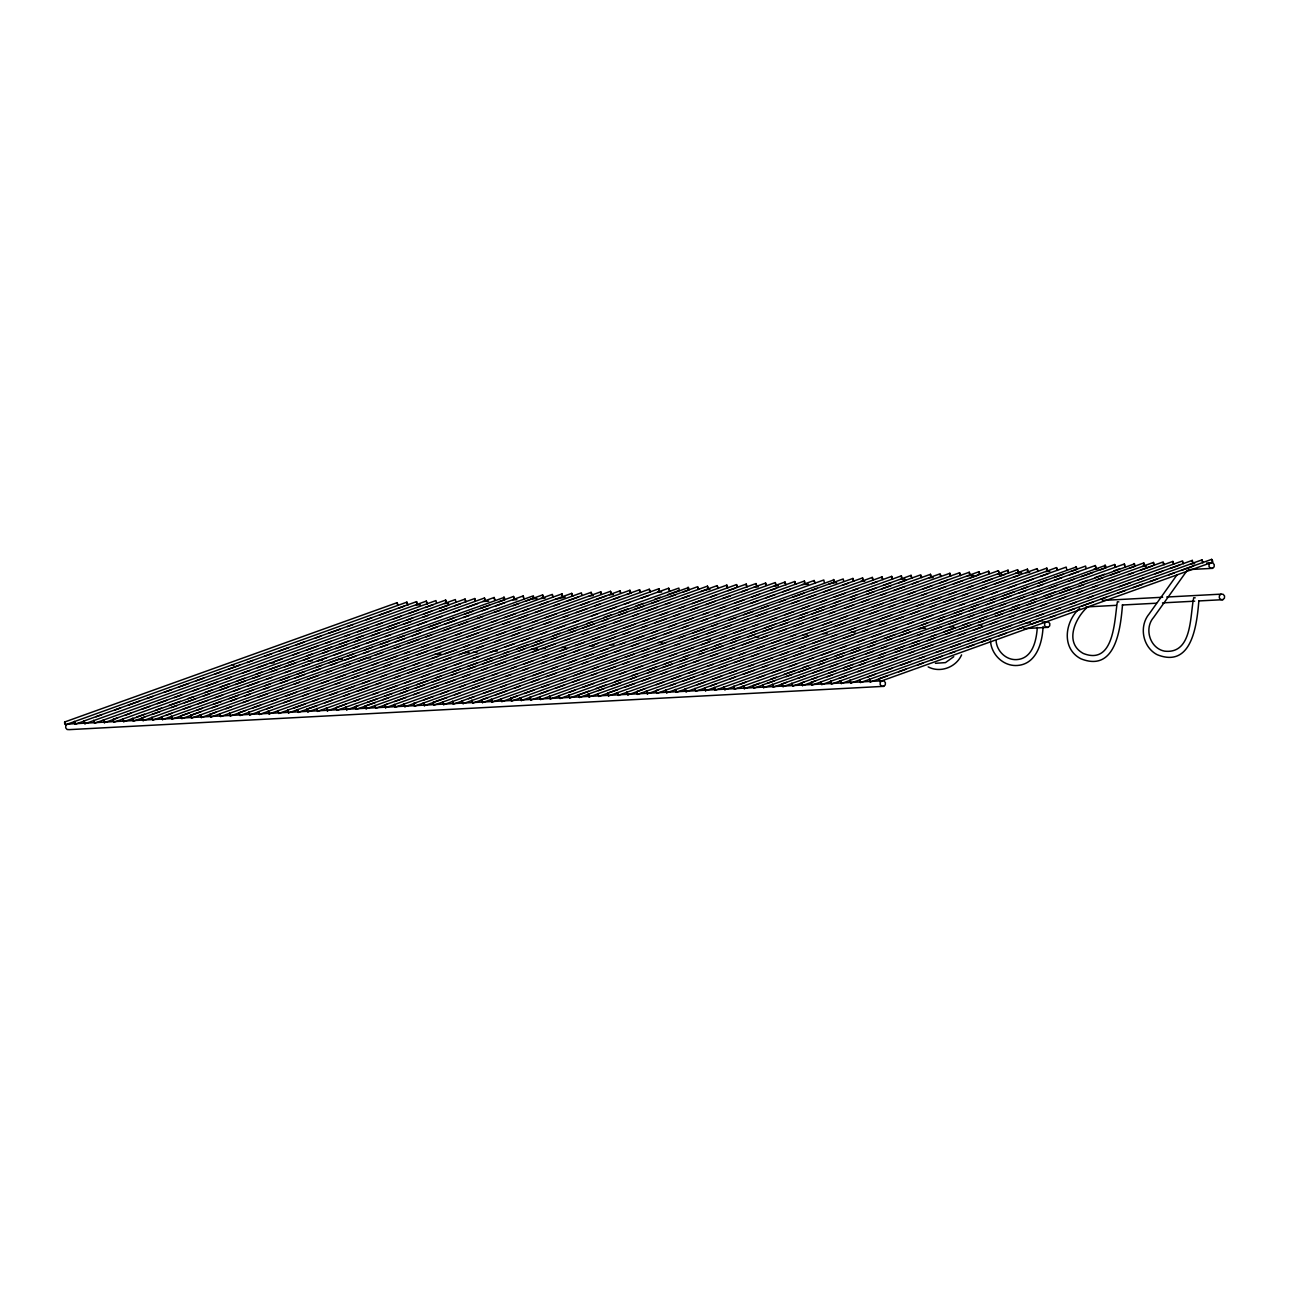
<?xml version="1.0" encoding="UTF-8"?>
<svg xmlns="http://www.w3.org/2000/svg" width="1289" height="1289" viewBox="0 0 1289 1289"><rect width="100%" height="100%" fill="white"/><g stroke="black" fill="none" stroke-linecap="round" stroke-linejoin="round"><path stroke-width="1.5" d="M1037.291 627.356C1036.485 640.198 1032.779 658.486 1016.844 659.597C1006.097 660.355 996.687 651.09 996.075 640.569M1043.059 626.696C1042.398 642.679 1036.501 664.222 1017.247 665.478C1003.406 666.445 991.273 654.522 990.5 640.955M1122.51 604.831C1120.528 628.194 1115.871 672.777 1080.875 658.776C1061.04 648.48 1064.875 621.346 1079.699 608.295M1198.867 600.771C1196.885 624.134 1192.228 668.717 1157.232 654.715C1142.731 647.304 1138.751 626.454 1149.095 614.015L1176.97 574.926M398.108 605.411L397.189 602.656L64.643 722.001L64.643 723.403L65.546 724.772L406.889 602.14L407.791 604.895L406.889 602.14M65.546 724.772L64.643 722.001M75.245 724.257L74.327 721.486L75.245 724.257L84.687 720.857M417.04 603.993L416.589 601.625L84.027 720.97L84.027 722.372L84.945 723.741L426.288 601.109L427.191 603.864L426.288 601.109M84.945 723.741L84.027 720.97M94.629 723.226L93.726 720.454L94.629 723.226L435.972 600.593L436.439 602.962M104.328 722.71L103.426 719.939L104.328 722.71L117.557 717.957M446.59 602.833L445.672 600.078L113.126 719.423L113.126 720.825L114.028 722.194L455.371 599.562L455.823 601.931M114.028 722.194L113.126 719.423M123.728 721.679L122.809 718.908L123.728 721.679L133.17 718.279M465.974 601.802L465.071 599.047L132.316 718.811L133.428 721.163L144.755 717.087M133.428 721.163L132.509 718.392M475.222 600.9L474.755 598.531L142.209 717.876L142.209 719.294L143.111 720.648L484.455 598.015L485.373 600.771M143.111 720.648L142.209 717.876M152.811 720.132L151.909 717.361L152.811 720.132L162.253 716.732M495.057 600.255L494.154 597.5L161.592 716.845L161.592 718.263L162.511 719.616L504.305 597.371L504.756 599.756L499.085 601.786M162.511 719.616L161.592 716.845M172.21 719.101L171.292 716.33L172.21 719.101L189.209 712.994M513.538 596.469L514.456 599.24L513.538 596.469L180.992 715.814L180.992 717.232L181.894 718.585L200.794 711.802M181.894 718.585L180.992 715.814M524.156 598.724L523.237 595.953L190.691 715.298L190.691 716.716L191.594 718.07L533.388 595.824L533.839 598.209L526.283 600.916M191.594 718.07L190.691 715.298M201.293 717.554L200.375 714.783L201.293 717.554L216.407 712.124M543.539 597.693L542.637 594.922L210.075 714.267L210.075 715.685L210.993 717.038L552.337 594.406L553.239 597.178L552.337 595.808M210.993 717.038L210.075 714.267M220.677 716.523L219.775 713.752L220.677 716.523L562.02 593.891L562.487 596.275M230.377 716.007L229.474 713.236L230.377 716.007L245.49 710.577M571.72 593.375L572.638 596.146L571.72 593.375L239.174 712.72L239.174 714.138L240.076 715.492L581.42 592.859L581.871 595.244M240.076 715.492L239.174 712.72M249.776 714.976L248.858 712.205L249.776 714.976L259.218 711.592M591.119 592.344L592.022 595.115L591.119 592.344L258.557 711.689L258.557 713.107L259.476 714.46L600.803 591.828L601.27 594.213M259.476 714.46L258.557 711.689M269.159 713.945L268.257 711.174L269.159 713.945L610.503 591.313L611.421 594.084L610.503 591.313M278.859 713.429L277.957 710.658L278.859 713.429L288.301 710.046M620.654 593.182L620.202 590.797L287.64 710.158L287.64 711.56L288.559 712.914L629.902 590.281L630.804 593.053L627.034 594.406M288.559 712.914L287.64 710.158M298.258 712.398L297.34 709.643L298.258 712.398L317.142 705.615M640.504 592.537L639.586 589.766L307.04 709.127L307.04 710.529L307.942 711.882L649.285 589.25L650.204 592.022L649.285 589.25M307.942 711.882L307.04 709.127M317.642 711.367L316.74 708.612L317.642 711.367L658.985 588.735L659.436 591.119M327.342 710.851L326.423 708.096L327.342 710.851L346.242 704.068M668.685 588.219L669.587 590.99L668.685 588.219L336.123 707.58L336.123 708.982L337.041 710.336L678.836 588.09L679.287 590.475L667.944 594.535M337.041 710.336L336.123 707.58M346.725 709.82L345.823 707.065L346.725 709.82L358.068 705.76M397.189 602.656L397.189 604.058M683.315 591.989L688.987 589.959L688.535 587.575L355.522 706.549L355.522 707.951L356.425 709.304L375.325 702.521M356.425 709.304L355.522 706.549M697.768 588.09L698.686 589.444L697.768 586.672L365.222 706.034L365.222 707.435L366.124 708.789L707.468 586.157L708.37 588.928M366.124 708.789L365.222 706.034M416.589 601.625L416.589 603.026M375.824 708.273L374.906 705.518L375.824 708.273L387.151 704.213M717.167 585.641L718.07 588.412L717.167 585.641L384.605 705.002L384.605 706.404L385.524 707.758L726.851 585.125L727.769 587.897M385.524 707.758L384.605 705.002M395.207 707.242L394.305 704.487L395.207 707.242L736.551 584.61L737.469 587.381M445.672 600.078L446.123 602.446M404.907 706.726L404.005 703.971L404.907 706.726L416.25 702.666M747.153 586.866L746.25 584.094L413.688 703.456L413.688 704.857L414.607 706.211L755.95 583.579L756.852 586.35L755.95 583.579M414.607 706.211L413.688 703.456M465.071 599.047L465.522 601.415M424.307 705.695L423.388 702.94L424.307 705.695L446.977 697.558M474.755 598.531L474.755 599.933M766.101 585.448L765.634 583.063L433.088 702.424L433.088 703.826L433.99 705.18L775.334 582.547L776.252 585.319L775.334 583.965M433.99 705.18L433.088 702.424M484.455 598.015L484.906 600.384M443.69 704.664L442.788 701.909L443.69 704.664L785.033 582.032L785.936 584.803M494.154 597.5L494.605 599.868M453.39 704.148L452.471 701.393L453.39 704.148L462.832 700.765M503.854 596.984L503.854 598.386M794.733 581.516L795.635 584.288L794.733 581.516L462.171 700.878L462.171 702.279L463.089 703.649L804.433 581.017L804.884 583.385M463.089 703.649L462.171 700.878M472.773 703.133L471.871 700.362L472.773 703.133L487.903 697.703M523.237 595.953L523.237 597.355M814.116 580.501L815.035 583.256L814.116 580.501L481.57 699.846L481.57 701.248L482.473 702.618L823.816 579.986L824.267 582.354M482.473 702.618L481.57 699.846M492.172 702.102L491.27 699.331L492.172 702.102L833.967 579.857L834.418 582.225L828.746 584.255M542.637 594.922L542.637 596.324M501.872 701.587L500.954 698.815L501.872 701.587L516.986 696.157M843.667 581.323L843.215 578.954L510.653 698.3L510.653 699.701L511.572 701.071L852.899 578.439L853.817 581.194M511.572 701.071L510.653 698.3M562.02 593.891L562.02 595.292M521.255 700.555L520.353 697.784L521.255 700.555L530.714 697.156M863.05 580.292L862.599 577.923L530.053 697.268L530.053 698.67L530.955 700.04L872.299 577.408L873.201 580.163M530.955 700.04L530.053 697.268M540.655 699.524L539.737 696.753L540.655 699.524L881.998 576.892L882.901 579.647M550.355 699.009L549.436 696.237L550.355 699.009L559.797 695.609M600.803 591.828L600.803 593.23M892.6 579.132L891.682 576.376L559.136 695.722L559.136 697.123L560.038 698.493L901.382 575.861L901.833 578.229M560.038 698.493L559.136 695.722M569.738 697.977L568.836 695.206L569.738 697.977L588.638 691.194M620.202 590.797L620.202 592.199M911.984 578.1L911.081 575.345L578.342 695.109L579.438 697.462L588.88 694.062M579.438 697.462L578.519 694.69M629.902 590.281L630.804 593.053M920.781 576.231L921.683 577.585L920.781 574.83L588.219 694.175L588.219 695.577L589.137 696.946L930.481 574.314L931.383 577.069M589.137 696.946L588.219 694.175M639.586 589.766L639.586 591.168M598.821 696.431L597.919 693.659L598.821 696.431L617.721 689.647M940.164 575.2L941.083 576.554L940.164 573.798L607.618 693.144L607.618 694.562L608.521 695.915L949.864 573.283L950.783 576.038M608.521 695.915L607.618 693.144M658.985 588.735L658.985 590.153M618.221 695.399L617.318 692.628L618.221 695.399L959.564 572.767L960.466 575.522L959.564 572.767M627.92 694.884L627.002 692.112L627.92 694.884L644.919 688.777M970.166 575.007L969.264 572.252L636.702 691.597L636.702 693.015L637.62 694.368L978.947 571.736L979.866 574.507M637.62 694.368L636.702 691.597M688.068 587.188L688.535 589.572M647.304 693.853L646.401 691.081L647.304 693.853L658.647 689.776M989.098 573.589L988.647 571.22L656.101 690.566L656.101 691.984L657.003 693.337L998.347 570.705L999.249 573.476L998.347 570.705M657.003 693.337L656.101 690.566M707.468 586.157L707.919 588.541M666.703 692.821L665.785 690.05L666.703 692.821L1008.046 570.189L1008.497 572.574M676.403 692.306L675.484 689.534L676.403 692.306L685.845 688.922M726.851 585.125L727.318 587.51M1017.73 571.075L1018.648 572.445L1017.73 569.674L685.184 689.019L685.184 690.437L686.086 691.79L1027.43 569.158L1028.348 571.929M686.086 691.79L685.184 689.019M736.551 584.61L737.002 586.994M695.786 691.275L694.884 688.503L695.786 691.275L705.228 687.891M746.25 584.094L746.25 585.512M1037.129 568.642L1038.032 571.414L1037.129 568.642L704.567 687.988L704.567 689.406L705.486 690.759L1046.829 568.127L1047.28 570.511M705.486 690.759L704.567 687.988M715.186 690.243L714.267 687.472L715.186 690.243L1056.529 567.611L1057.431 570.383L1056.529 567.611M765.634 583.063L765.634 584.481M724.869 689.728L723.967 686.956L724.869 689.728L734.327 686.344M1066.68 569.48L1066.212 567.096L733.667 686.441L733.667 687.859L734.569 689.212L1076.363 566.967L1076.831 569.351L1071.159 571.381M734.569 689.212L733.667 686.441M785.033 582.032L785.033 583.45M744.269 688.697L743.366 685.925L744.269 688.697L759.382 683.267M1086.063 568.449L1085.612 566.064L752.873 685.845L753.968 688.181L763.41 684.797M753.968 688.181L753.05 685.426M804.433 581.017L804.433 582.419M1096.214 568.32L1095.312 565.549L762.75 684.91L762.75 686.312L763.668 687.665L1105.463 565.42L1105.914 567.804L1100.242 569.835M763.668 687.665L762.75 684.91M773.352 687.15L772.449 684.395L773.352 687.15L786.58 682.413M1115.613 567.289L1114.695 564.518L782.149 683.879L782.149 685.281L783.051 686.634L1124.395 564.002L1125.297 566.773M783.051 686.634L782.149 683.879M833.516 579.47L834.418 582.225M792.751 686.119L791.833 683.363L792.751 686.119L804.078 682.058M1129.325 568.288L1134.997 566.258L1134.546 563.873L801.532 682.848L801.532 684.25L802.451 685.603L815.663 680.866M802.451 685.603L801.532 682.848M852.899 578.439L853.366 580.807M1143.778 562.971L1144.696 565.742L1143.778 562.971L811.232 682.332L811.232 683.734L812.134 685.087L1153.478 562.455L1154.396 565.226M812.134 685.087L811.232 682.332M862.599 577.923L862.599 579.325M821.834 684.572L820.932 681.817L821.834 684.572L831.276 681.188M872.299 577.408L872.75 579.776M1163.177 563.357L1164.08 564.711L1163.177 561.94L830.615 681.301L830.615 682.703L831.534 684.056L1172.877 561.424L1173.78 564.195M831.534 684.056L830.615 681.301M881.998 576.892L881.998 578.294M841.234 683.541L840.315 680.785L841.234 683.541L1182.577 560.908L1183.479 563.68L1182.577 562.326M891.682 576.376L891.682 577.778M850.917 683.025L850.015 680.27L850.917 683.025L860.375 679.641M901.382 575.861L901.382 577.263M1193.179 563.164L1192.261 560.393L859.715 679.754L859.715 681.156L860.617 682.509L1201.96 559.877L1202.879 562.649L1201.96 559.877M860.617 682.509L859.715 679.754M911.081 575.345L911.081 576.747M870.317 681.994L869.414 679.239L870.317 681.994L887.315 675.903M879.098 678.723L880.016 681.478L1212.562 562.133L1212.562 560.731L1211.66 559.362L879.098 678.723L880.016 681.478M930.481 574.314L930.481 575.716M949.864 573.283L950.315 575.651M969.264 572.252L969.715 574.62M978.947 571.736L979.414 574.104M988.647 571.22L988.647 572.622M1008.046 570.189L1008.046 571.591M1027.43 569.158L1027.43 570.56M1046.829 568.127L1046.829 569.529M1075.912 566.58L1076.831 569.351M1095.312 565.549L1095.763 567.933M1104.995 565.033L1104.995 566.435M1114.695 564.518L1115.146 566.902M1124.395 564.002L1124.395 565.42M1134.094 563.486L1134.094 564.904M1153.478 562.455L1153.478 563.873M1172.877 561.424L1172.877 562.842M1192.261 560.393L1192.261 561.811M1211.66 559.362L1212.562 562.133M961.594 654.893C956.132 667.267 940.261 673.309 928.177 666.88M1087.707 606.845C1075.01 618.027 1063.941 642.873 1083.324 653.475C1114.502 665.801 1114.389 619.219 1117.386 601.77L1118.836 601.899M1187.233 570.302L1153.639 617.399C1143.923 628.42 1149.788 648.222 1164.499 651.138C1192.696 654.474 1189.876 614.966 1193.743 597.725L1195.193 597.838M67.399 724.096L65.82 725.578L65.691 727.802L67.092 729.493L69.219 729.638L883.69 686.344L885.269 684.878L885.398 682.638L883.996 680.963L881.869 680.818L67.399 724.096L69.525 724.241M881.869 680.818L880.274 682.3L880.145 684.523L881.563 686.199L883.69 686.344M953.763 656.713L945.449 662.61L935.427 663.303M1046.297 621.814L1044.702 623.28L1044.573 625.519L1045.991 627.195L1048.102 627.34L1049.697 625.858L1049.826 623.634L1048.408 621.959L1042.269 622.023M1210.709 562.794L1209.13 564.276L1209.001 566.499L1210.403 568.191L1212.53 568.336L1214.125 566.854L1214.238 564.63L1212.836 562.939L1206.697 563.019M1221.021 594.148L1219.426 595.615L1219.297 597.854L1220.715 599.53L1222.842 599.675L1224.421 598.193L1224.55 595.969L1223.132 594.293L1221.021 594.148L1166.722 597.033M96.031 716.797L101.702 714.751M114.93 710.013L120.586 707.983M128.143 705.26L139.486 701.2M147.043 698.477L152.714 696.447M164.057 692.386L171.614 689.663M179.171 686.956L188.613 683.557M196.17 680.85L203.726 678.143M215.07 674.066L220.741 672.036M228.298 669.329L239.625 665.253M247.182 662.546L252.853 660.5M264.197 656.439L271.753 653.732M279.31 651.009L288.752 647.626M296.309 644.903L303.882 642.196M315.209 638.136L320.88 636.089M328.437 633.382L339.78 629.306M347.337 626.599L353.009 624.569M366.221 619.816L371.893 617.785M379.449 615.079L390.793 611.002M398.349 608.295L404.021 606.249M125.114 715.25L130.785 713.22M142.128 709.143L149.685 706.436M157.242 703.713L166.684 700.33M174.241 697.623L181.797 694.9M193.141 690.84L198.812 688.793M206.369 686.086L217.696 682.026M225.253 679.303L230.924 677.273M242.268 673.196L249.824 670.489M257.381 667.783L266.823 664.383M274.396 661.676L281.953 658.969M293.28 654.893L298.951 652.862M306.508 650.139L317.851 646.079M325.408 643.372L331.08 641.326M344.308 636.589L349.964 634.542M357.52 631.836L368.863 627.775M376.42 625.052L382.092 623.022M393.435 618.946L400.992 616.239M408.549 613.532L417.99 610.132M425.547 607.425L433.104 604.718M136.956 716.926L144.513 714.219M155.84 710.142L161.512 708.112M169.068 705.405L180.412 701.329M187.968 698.622L193.64 696.592M204.967 692.515L212.524 689.808M220.097 687.085L229.539 683.702M237.095 680.995L244.652 678.272M255.995 674.211L261.651 672.165M269.224 669.458L280.551 665.398M288.108 662.675L293.779 660.645M307.008 655.892L312.679 653.861M324.006 649.801L331.563 647.078M339.136 644.371L348.578 640.971M356.135 638.264L363.691 635.558M375.035 631.481L380.69 629.451M388.263 626.744L399.59 622.668M407.147 619.961L412.818 617.914M424.162 613.854L431.718 611.147M439.275 608.424L448.717 605.04M152.311 714.38L159.868 711.673M171.211 707.597L176.883 705.566M184.44 702.843L195.767 698.783M203.324 696.076L208.995 694.03M220.338 689.969L227.895 687.246M235.452 684.54L244.894 681.156M252.467 678.433L260.024 675.726M271.351 671.65L277.022 669.619M284.579 666.912L295.922 662.836M303.479 660.129L309.151 658.099M322.379 653.346L328.034 651.316M335.591 648.593L346.934 644.532M354.491 641.825L360.163 639.779M371.506 635.719L379.063 632.996M386.619 630.289L396.061 626.905M403.618 624.182L411.175 621.475M422.518 617.399L428.19 615.369M439.517 611.308L447.074 608.585M454.63 605.878L460.302 603.848M166.039 715.379L171.711 713.349M183.038 709.272L190.595 706.565M198.168 703.858L207.61 700.459M215.166 697.752L222.723 695.045M234.066 690.968L239.722 688.938M247.295 686.215L258.622 682.155M266.178 679.448L271.85 677.402M285.078 672.665L290.75 670.618M302.077 666.558L309.634 663.851M317.207 661.128L326.649 657.744M334.205 655.021L341.762 652.315M353.105 648.254L358.761 646.208M366.334 643.501L377.661 639.425M385.218 636.718L390.889 634.687M402.232 630.611L409.789 627.904M417.346 625.197L426.788 621.797M434.345 619.091L441.901 616.368M453.245 612.307L458.916 610.277M466.473 607.554L477.816 603.494M196.766 710.287L202.437 708.241M213.781 704.181L221.337 701.474M228.894 698.751L238.336 695.367M247.778 691.967L253.45 689.937M264.793 685.877L270.464 683.831M279.906 680.447L289.348 677.047M296.905 674.34L304.462 671.633M315.805 667.557L321.477 665.527M329.033 662.82L340.377 658.743M347.933 656.037L353.605 654.006M364.932 649.93L372.489 647.223M380.046 644.5L389.504 641.116M397.06 638.393L404.617 635.686M415.944 631.626L421.616 629.58M429.173 626.873L440.516 622.796M448.073 620.09L453.744 618.059M465.071 613.983L472.644 611.276M480.201 608.569L489.643 605.169M212.137 707.742L217.793 705.695M231.021 700.958L236.693 698.912M244.249 696.205L249.921 694.175M263.149 689.422L268.821 687.391M280.148 683.315L287.705 680.608M295.278 677.901L304.72 674.501M312.276 671.795L319.833 669.088M331.176 665.011L336.848 662.981M344.405 660.258L355.732 656.198M363.289 653.491L368.96 651.444M380.303 647.384L387.86 644.661M395.417 641.954L404.859 638.571M412.416 635.848L419.972 633.141M431.316 629.064L436.987 627.034M444.544 624.327L455.887 620.251M463.444 617.544L469.099 615.514M482.328 610.76L487.999 608.73M495.556 606.007L505.014 602.624M225.849 708.741L231.521 706.71M242.864 702.634L248.535 700.604M257.977 697.204L267.419 693.82M274.976 691.113L282.549 688.39M293.876 684.33L299.547 682.284M307.104 679.577L318.447 675.517M326.004 672.794L331.676 670.763M343.003 666.687L350.56 663.98M358.116 661.273L367.574 657.873M375.131 655.166L382.688 652.46M394.015 648.383L399.687 646.353M407.243 643.63L418.587 639.57M426.143 636.863L431.815 634.816M443.142 630.756L450.715 628.033M458.272 625.326L467.714 621.942M477.156 618.543L482.827 616.513M494.17 612.436L499.842 610.406M513.054 605.669L518.726 603.623M253.047 707.87L260.62 705.164M271.947 701.087L277.618 699.057M285.175 696.334L296.518 692.274M304.075 689.567L309.747 687.52M321.074 683.46L328.631 680.737M336.187 678.03L345.645 674.646M353.202 671.923L360.759 669.217M372.086 665.14L377.758 663.11M385.314 660.403L396.658 656.327M404.214 653.62L409.886 651.59M421.213 647.513L428.786 644.806M440.113 640.73L445.785 638.699M455.226 635.316L460.898 633.27M472.241 629.209L479.798 626.486M491.125 622.426L496.797 620.396M504.353 617.673L515.697 613.612M523.253 610.889L528.925 608.859M540.268 604.799L547.825 602.076M555.382 599.369L565.178 597.097M266.775 708.869L272.446 706.839M283.789 702.763L291.346 700.056M302.673 695.996L308.345 693.949M315.902 691.242L323.458 688.535M334.802 684.459L340.473 682.429M351.8 678.352L359.357 675.645M366.914 672.939L376.372 669.539M383.929 666.832L391.485 664.125M402.829 660.049L408.484 658.018M416.057 655.295L427.384 651.235M434.941 648.512L440.612 646.482M453.841 641.745L459.512 639.698M467.069 636.992L478.396 632.915M485.969 630.208L491.625 628.178M502.968 624.102L510.525 621.395M518.081 618.688L527.523 615.288M535.096 612.581L542.653 609.874M553.98 605.798L559.652 603.768M567.208 601.045L578.552 596.984M293.973 707.999L305.316 703.939M312.873 701.232L318.544 699.186M329.871 695.125L337.428 692.402M345.001 689.696L354.443 686.312M362 683.589L369.556 680.882M380.9 676.806L386.555 674.775M396.013 671.392L405.455 667.992M413.012 665.285L418.683 663.255M431.912 658.502L437.583 656.472M445.14 653.749L456.467 649.688M464.04 646.981L469.695 644.935M481.039 640.875L488.595 638.152M496.152 635.445L505.594 632.061M513.167 629.338L520.724 626.631M532.051 622.555L537.722 620.525M545.279 617.818L556.622 613.741M564.179 611.034L569.851 609.004M581.178 604.928L588.735 602.221M596.291 599.498L605.749 596.114M324.699 702.908L332.256 700.201M343.599 696.124L349.271 694.094M356.827 691.371L368.171 687.311M375.727 684.604L381.383 682.558M394.611 677.821L400.283 675.774M407.84 673.067L419.183 669.007M426.74 666.284L432.411 664.254M443.738 660.177L451.295 657.471M458.868 654.764L468.31 651.364M475.867 648.657L483.423 645.95M494.767 641.874L500.422 639.843M511.765 635.767L519.322 633.06M526.879 630.353L532.55 628.307M543.894 624.247L551.45 621.524M562.777 617.463L568.449 615.433M576.006 612.71L587.349 608.65M594.906 605.927L600.577 603.897M613.806 599.159L619.477 597.113M353.798 701.361L359.454 699.331M372.682 694.578L378.354 692.547M385.91 689.841L397.254 685.764M404.81 683.057L410.482 681.011M421.809 676.951L429.366 674.244M436.939 671.521L446.381 668.137M453.937 665.414L461.494 662.707M472.837 658.631L478.509 656.6M489.836 652.54L497.393 649.817M504.95 647.11L514.408 643.727M521.964 641.004L529.521 638.297M540.848 634.22L546.52 632.19M554.077 629.483L565.42 625.407M572.977 622.7L578.648 620.67M591.877 615.916L597.548 613.886M605.105 611.163L616.432 607.103M623.989 604.38L629.66 602.35M641.004 598.289L648.56 595.566M367.51 702.36L376.968 698.976M384.525 696.269L392.082 693.546M403.425 689.486L409.08 687.44M416.637 684.733L427.98 680.673M435.537 677.95L441.209 675.919M452.552 671.843L460.109 669.136M467.665 666.429L477.107 663.029M484.664 660.322L492.221 657.616M503.564 653.539L509.236 651.509M516.792 648.786L528.119 644.726M535.676 642.019L541.348 639.972M552.691 635.912L560.248 633.189M567.804 630.482L577.246 627.099M586.704 623.699L592.376 621.669M603.703 617.592L611.26 614.885M618.817 612.178L628.275 608.779M635.831 606.072L643.388 603.365M654.715 599.288L660.387 597.258M382.881 699.814L388.553 697.784M399.88 693.708L407.437 691.001M415.01 688.294L424.452 684.894M432.008 682.187L439.565 679.464M450.908 675.404L456.58 673.374M467.907 669.297L475.464 666.59M483.021 663.867L492.479 660.484M500.035 657.777L507.592 655.054M518.919 650.993L524.591 648.963M532.148 646.24L543.491 642.18M551.048 639.457L556.719 637.427M569.947 632.673L575.619 630.643M583.176 627.936L594.503 623.86M602.06 621.153L607.731 619.123M619.074 615.046L626.631 612.339M634.188 609.616L643.63 606.233M651.187 603.526L658.743 600.803M670.087 596.743L675.758 594.712M394.708 701.49L406.051 697.43M413.608 694.723L419.279 692.676M430.623 688.616L438.179 685.893M445.736 683.186L455.178 679.802M462.735 677.079L470.292 674.373M481.635 670.296L487.306 668.266M494.863 665.559L506.19 661.483M513.747 658.776L519.419 656.746M532.647 651.992L538.319 649.962M545.875 647.239L555.317 643.856M564.775 640.472L570.447 638.426M581.774 634.365L589.331 631.642M596.888 628.935L606.346 625.552M613.902 622.829L621.459 620.122M632.786 616.045L638.458 614.015M646.015 611.308L657.358 607.232M664.915 604.525L670.586 602.495M681.929 598.418L689.486 595.711M700.813 591.635L706.485 589.605M423.807 699.959L433.249 696.559M440.806 693.853L448.363 691.13M459.706 687.069L465.377 685.039M472.934 682.316L484.261 678.256M491.818 675.533L497.49 673.503M510.718 668.749L516.39 666.719M523.946 664.012L533.388 660.613M542.846 657.229L548.518 655.199M559.845 651.122L567.402 648.415M574.958 645.708L584.416 642.309M591.973 639.602L599.53 636.879M610.873 632.818L616.529 630.788M624.085 628.065L635.429 624.005M642.985 621.282L648.657 619.252M660 615.191L667.557 612.468M678.884 608.408L684.556 606.362M692.112 603.655L703.456 599.594M711.012 596.871L716.684 594.841M728.011 590.765L735.568 588.058M454.534 694.852L460.205 692.821M471.532 688.745L479.089 686.038M490.432 681.962L496.104 679.931M505.546 676.548L511.217 674.501M522.561 670.441L528.216 668.411M541.444 663.658L547.116 661.628M554.673 658.905L566.016 654.844M573.573 652.137L579.244 650.091M590.571 646.031L598.128 643.308M605.701 640.601L615.143 637.217M622.7 634.494L630.257 631.787M641.6 627.711L647.255 625.681M654.828 622.974L666.155 618.897M673.712 616.19L679.384 614.16M690.727 610.084L698.284 607.377M705.84 604.654L715.282 601.27M722.839 598.563L730.396 595.84M741.739 591.78L747.411 589.734M468.503 698.735L474.175 696.704M483.617 693.305L493.075 689.921M500.631 687.198L506.287 685.168M519.515 680.415L525.187 678.385M532.744 675.678L544.087 671.601M551.644 668.894L557.315 666.864M568.642 662.788L576.199 660.081M583.772 657.358L593.214 653.974M600.771 651.267L608.327 648.544M619.671 644.484L625.326 642.454M632.899 639.731L644.226 635.67M651.783 632.947L657.454 630.917M668.798 626.857L676.354 624.134M683.911 621.427L693.353 618.027M702.811 614.644L708.467 612.613M719.81 608.537L725.481 606.507M734.923 603.107L744.381 599.723M751.938 597.016L759.495 594.293M770.822 590.233L776.494 588.203M495.459 694.98L506.786 690.92M514.343 688.213L520.015 686.167M531.358 682.107L538.915 679.384M546.472 676.677L555.913 673.293M563.47 670.57L571.027 667.863M582.37 663.787L588.042 661.756M595.599 659.05L606.942 654.973M614.499 652.266L620.17 650.236M631.497 646.16L639.054 643.453M646.611 640.73L656.069 637.346M663.626 634.639L671.182 631.916M682.509 627.856L688.181 625.826M701.409 621.072L707.081 619.042M714.638 616.319L720.309 614.289M733.538 609.536L739.209 607.506M750.536 603.445L758.093 600.722M765.65 598.015L775.108 594.632M782.665 591.909L790.221 589.202M524.542 693.45L533.984 690.05M541.541 687.343L549.114 684.62M560.441 680.56L566.113 678.53M573.669 675.807L585.013 671.746M592.569 669.023L598.241 666.993M609.568 662.933L617.125 660.21M624.682 657.503L634.14 654.103M641.696 651.396L649.253 648.689M660.58 644.613L666.252 642.583M679.48 637.829L685.152 635.799M692.709 633.092L704.052 629.016M711.609 626.309L717.28 624.279M728.607 620.202L736.164 617.495M743.721 614.772L753.179 611.389M760.736 608.682L768.292 605.959M779.619 601.899L785.291 599.852M792.848 597.145L804.191 593.085M811.748 590.362L817.419 588.332M540.155 693.772L547.712 691.049M555.269 688.342L564.711 684.958M572.284 682.235L579.841 679.529M591.168 675.452L596.839 673.422M604.396 670.715L615.739 666.639M623.296 663.932L628.968 661.902M642.196 657.148L647.851 655.118M655.408 652.395L664.866 649.012M674.308 645.628L679.98 643.582M691.323 639.521L698.88 636.798M706.436 634.091L715.878 630.708M723.435 627.985L730.992 625.278M742.335 621.201L748.007 619.171M755.563 616.464L766.891 612.388M774.447 609.681L780.119 607.651M791.462 603.574L799.019 600.867M806.576 598.144L816.018 594.761M823.59 592.054L831.147 589.331M842.474 585.27L848.146 583.24M569.239 692.225L574.91 690.195M582.467 687.472L593.81 683.412M601.367 680.689L607.038 678.659M620.267 673.905L625.922 671.875M633.479 669.168L642.937 665.769M652.379 662.385L658.051 660.355M669.394 656.278L676.951 653.571M684.507 650.848L693.949 647.465M701.506 644.758L709.063 642.035M720.406 637.974L726.078 635.944M733.634 633.221L744.961 629.161M752.534 626.438L758.19 624.408M769.533 620.347L777.09 617.624M784.647 614.917L794.088 611.518M801.661 608.811L809.218 606.104M820.545 602.027L826.217 599.997M833.774 597.29L845.117 593.214M852.674 590.507L858.345 588.461M871.573 583.724L877.229 581.693M596.195 688.487L605.637 685.087M615.095 681.704L620.75 679.657M632.093 675.597L637.765 673.567M647.207 670.167L656.665 666.784M664.222 664.061L671.778 661.354M683.106 657.277L688.777 655.247M700.12 651.187L707.677 648.464M715.234 645.757L720.905 643.727M732.233 639.65L739.789 636.943M751.133 632.867L756.804 630.837M764.361 628.13L775.704 624.053M783.261 621.346L788.916 619.316M800.26 615.24L807.816 612.533M815.373 609.81L824.831 606.426M834.273 603.043L839.945 600.996M851.272 596.936L856.943 594.89M866.401 591.506L875.843 588.122M883.4 585.399L890.957 582.692M598.338 690.678L603.993 688.648M611.55 685.925L621.008 682.542M630.45 679.142L636.122 677.112M647.465 673.051L655.021 670.328M662.578 667.621L672.02 664.222M679.577 661.515L687.134 658.808M698.477 654.731L704.148 652.701M711.705 649.994L723.032 645.918M730.605 643.211L736.261 641.181M747.604 637.104L755.161 634.397M762.717 631.674L772.159 628.291M779.732 625.568L787.289 622.861M798.616 618.801L804.288 616.754M811.844 614.047L823.188 609.971M830.744 607.264L836.416 605.234M849.644 600.481L855.3 598.45M866.643 594.374L874.2 591.667M881.757 588.96L891.198 585.56M898.771 582.854L906.328 580.147M625.278 686.94L634.736 683.541M642.293 680.834L649.849 678.111M661.176 674.05L666.848 672.02M678.191 667.944L685.748 665.237M693.305 662.514L698.976 660.484M710.303 656.423L717.86 653.7M729.203 649.64L734.875 647.61M742.432 644.887L753.775 640.826M761.332 638.103L766.987 636.073M778.33 632.013L785.887 629.29M793.444 626.583L802.902 623.183M812.344 619.8L818.016 617.769M829.343 613.693L835.014 611.663M844.472 608.263L853.914 604.879M861.471 602.172L869.028 599.449M880.371 595.389L886.042 593.359M893.599 590.636L904.926 586.576M912.483 583.853L918.155 581.822M656.262 684.717L663.819 681.994M671.376 679.287L680.818 675.887M688.374 673.18L695.931 670.473M707.274 666.397L712.946 664.367M720.503 661.66L731.846 657.583M739.403 654.876L745.074 652.83M756.401 648.77L763.958 646.063M771.515 643.34L780.973 639.956M790.415 636.557L796.086 634.526M807.413 630.466L813.085 628.42M822.543 625.036L831.985 621.636M839.542 618.929L847.099 616.223M858.442 612.146L864.113 610.116M871.67 607.409L882.997 603.333M890.554 600.626L896.226 598.579M907.569 594.519L915.126 591.812M922.682 589.089L932.124 585.705M939.681 582.982L947.238 580.276M669.99 685.716L675.645 683.686M683.202 680.963L694.545 676.902M702.102 674.179L707.774 672.149M719.117 668.089L726.674 665.366M734.231 662.659L743.672 659.259M751.229 656.552L758.786 653.845M770.129 649.769L775.801 647.739M785.243 644.355L794.685 640.955M802.241 638.248L807.913 636.202M821.141 631.465L826.813 629.435M834.37 626.712L845.713 622.651M853.27 619.928L858.941 617.898M870.268 613.838L877.825 611.115M889.168 607.055L894.84 605.008M902.397 602.301L909.953 599.594M921.281 595.518L926.952 593.488M938.295 589.411L945.852 586.704M953.409 583.998L962.851 580.598M970.408 577.891L977.98 575.184M697.188 684.846L704.745 682.139M712.301 679.416L721.743 676.032M729.3 673.325L736.857 670.602M748.2 666.542L753.872 664.496M763.314 661.112L772.756 657.728M780.312 655.005L787.885 652.298M799.212 648.222L804.884 646.192M812.441 643.485L823.784 639.408M831.341 636.702L837.012 634.671M848.339 630.595L855.896 627.888M867.239 623.812L872.911 621.781M880.468 619.074L891.795 614.998M899.351 612.291L905.023 610.245M916.366 606.184L923.923 603.478M931.48 600.755L940.922 597.371M948.495 594.648L956.051 591.941M967.378 587.881L973.05 585.834M982.492 582.451L991.95 579.051M999.507 576.344L1005.178 574.314M710.9 685.845L716.571 683.814M729.8 679.061L735.471 677.031M743.028 674.324L754.371 670.248M761.928 667.541L767.583 665.511M778.927 661.434L786.483 658.727M794.04 656.004L803.498 652.621M811.055 649.914L818.612 647.191M829.939 643.13L835.61 641.1M843.167 638.377L854.51 634.317M862.067 631.594L867.739 629.564M879.066 625.503L886.623 622.78M894.195 620.073L903.637 616.674M911.194 613.967L918.751 611.26M930.094 607.183L935.75 605.153M943.322 602.446L954.65 598.37M962.206 595.663L967.878 593.617M981.106 588.88L986.778 586.849M994.335 584.126L1005.662 580.066M1013.235 577.343L1018.89 575.313M739.999 684.298L745.654 682.268M756.997 678.207L764.554 675.484M772.111 672.777L781.569 669.378M789.126 666.671L796.683 663.964M808.01 659.887L813.681 657.857M821.238 655.15L832.581 651.074M840.138 648.367L845.81 646.321M857.137 642.26L864.693 639.553M872.266 636.83L881.708 633.447M889.265 630.724L896.822 628.017M908.165 623.957L913.82 621.91M921.393 619.203L932.72 615.127M940.277 612.42L945.949 610.39M959.177 605.637L964.849 603.606M972.405 600.9L983.733 596.823M991.305 594.116L996.961 592.07M1008.304 588.01L1015.861 585.303M1023.418 582.58L1032.86 579.196M1040.432 576.473L1047.989 573.766M770.725 679.206L776.397 677.176M783.954 674.453L795.281 670.393M802.838 667.67L808.509 665.64M819.852 661.579L827.409 658.856M834.966 656.149L844.408 652.75M851.965 650.043L859.521 647.336M870.865 643.259L876.536 641.229M884.093 638.522L895.436 634.446M902.993 631.739L908.648 629.709M921.877 624.956L927.548 622.925M938.891 618.849L944.563 616.819M954.005 613.419L963.447 610.035M971.004 607.328L978.56 604.605M989.904 600.545L995.575 598.499M1003.132 595.792L1014.475 591.732M1022.032 589.009L1027.704 586.978M1039.031 582.902L1046.587 580.195M1054.144 577.488L1063.602 574.088M767.197 683.444L774.753 680.721M786.081 676.661L791.752 674.614M799.309 671.907L810.652 667.847M818.209 665.124L823.88 663.094M835.208 659.017L842.764 656.31M850.337 653.604L859.779 650.204M867.336 647.497L874.893 644.79M886.236 640.714L891.891 638.683M899.464 635.96L910.791 631.9M918.348 629.193L924.02 627.147M937.248 622.41L942.92 620.363M950.476 617.657L961.803 613.596M969.376 610.873L975.032 608.843M986.375 604.767L993.932 602.06M1001.489 599.353L1010.947 595.953M1018.503 593.246L1026.06 590.539M1037.387 586.463L1043.059 584.433M1054.402 580.356L1061.959 577.649M1069.516 574.942L1078.957 571.543M797.923 678.336L805.48 675.629M813.037 672.906L822.479 669.523M830.035 666.816L837.592 664.093M848.935 660.032L854.607 657.986M865.95 653.926L873.507 651.219M881.064 648.496L886.735 646.466M899.948 641.713L905.619 639.682M916.962 635.622L922.634 633.576M932.076 630.192L941.518 626.792M949.075 624.085L956.647 621.379M967.975 617.302L973.646 615.272M981.203 612.565L992.546 608.489M1000.103 605.782L1005.774 603.735M1017.102 599.675L1024.658 596.968M1032.215 594.245L1041.673 590.861M1049.23 588.138L1056.787 585.432M1068.114 581.371L1073.785 579.325M1081.342 576.618L1092.685 572.542M811.651 679.335L817.307 677.305M828.65 673.245L836.207 670.522M843.763 667.815L853.205 664.415M860.778 661.708L868.335 659.001M879.662 654.925L885.334 652.895M894.775 649.511L904.234 646.111M911.79 643.404L919.347 640.681M930.69 636.621L936.346 634.591M943.902 631.868L955.246 627.807M962.802 625.084L968.474 623.054M979.817 618.994L987.374 616.271M994.931 613.564L1004.373 610.164M1011.929 607.457L1019.486 604.75M1030.829 600.674L1036.501 598.644M1044.058 595.937L1055.385 591.86M1062.942 589.154L1068.613 587.107M1079.956 583.047L1087.513 580.34M1095.07 577.617L1104.512 574.233M1113.97 570.834L1119.642 568.803M827.006 676.789L832.678 674.759M844.021 670.683L851.578 667.976M859.135 665.269L864.806 663.223M878.018 658.486L883.69 656.439M895.033 652.379L902.59 649.672M910.147 646.949L919.589 643.565M927.145 640.842L934.718 638.136M946.045 634.075L951.717 632.029M959.274 629.322L970.617 625.246M978.174 622.539L983.845 620.508M995.172 616.432L1002.729 613.725M1010.286 611.018L1019.744 607.618M1027.301 604.912L1034.858 602.189M1046.185 598.128L1051.856 596.098M1059.413 593.375L1070.756 589.315M1078.313 586.592L1083.985 584.562M1097.213 579.824L1102.885 577.778M1110.441 575.071L1119.883 571.688M838.849 678.465L846.406 675.758M857.733 671.698L863.404 669.652M872.846 666.268L882.304 662.868M889.861 660.161L897.418 657.454M908.761 653.378L914.417 651.348M921.973 648.641L933.317 644.564M940.873 641.858L946.545 639.827M957.888 635.751L965.445 633.044M973.002 630.321L982.444 626.937M990 624.23L997.557 621.507M1008.9 617.447L1014.572 615.401M1022.129 612.694L1033.456 608.617M1041.013 605.911L1046.684 603.88M1058.027 599.804L1065.584 597.097M1076.927 593.021L1082.583 590.99M1092.041 587.607L1097.712 585.577M1109.039 581.5L1114.711 579.47M1127.939 574.717L1133.611 572.687M1141.168 569.98L1152.495 565.903M867.932 676.934L875.489 674.211M886.832 670.151L892.487 668.105M900.044 665.398L911.387 661.338M918.944 658.615L924.616 656.584M935.959 652.508L943.516 649.801M951.073 647.094L960.514 643.694M968.071 640.987L975.628 638.281M986.971 634.204L992.643 632.174M1000.2 629.451L1011.527 625.391M1019.083 622.684L1024.755 620.637M1036.098 616.577L1043.655 613.854M1054.998 609.794L1060.654 607.764M1070.112 604.364L1075.783 602.334M1087.11 598.257L1092.782 596.227M1106.01 591.49L1111.682 589.444M1119.239 586.737L1130.566 582.66M1138.139 579.953L1143.794 577.923M1155.137 573.847L1162.694 571.14M1170.251 568.433L1179.693 565.033M898.659 671.827L906.215 669.12M917.559 665.043L923.23 663.013M930.787 660.306L942.114 656.23M949.671 653.523L955.342 651.477M966.686 647.416L974.242 644.709M981.799 641.986L991.241 638.603M998.798 635.88L1006.355 633.173M1017.698 629.113L1023.369 627.066M1030.926 624.359L1042.269 620.283M1049.826 617.576L1055.482 615.546M1068.71 610.793L1074.381 608.762M1081.938 606.056L1093.281 601.979M1100.838 599.272L1106.51 597.226M1117.837 593.166L1125.394 590.459M1132.967 587.736L1142.408 584.352M1149.965 581.629L1157.522 578.922M1168.865 574.862L1174.521 572.815M1182.094 570.109L1193.421 566.032M416.363 605.008L420.375 604.799M444.512 603.51L448.54 603.3M482.714 601.48L488.757 601.157M512.893 599.884L516.905 599.675M530.987 598.918L537.014 598.595M541.042 598.386L545.07 598.177M589.299 595.824L593.327 595.615M609.423 594.761L613.435 594.535M657.68 592.183L661.708 591.973M705.937 589.621L709.965 589.411M754.21 587.059L758.238 586.849M774.318 585.996L778.347 585.77M802.467 584.497L808.509 584.175M832.646 582.886L836.658 582.676M860.794 581.387L864.822 581.178M901.011 579.26L905.039 579.051M929.176 577.762L933.188 577.553M967.378 575.732L973.404 575.41M997.541 574.121L1001.569 573.911M1015.635 573.17L1021.678 572.848M1025.706 572.638L1029.718 572.413M1045.814 571.559L1049.826 571.349M1094.071 568.997L1098.099 568.787M1142.344 566.435L1146.356 566.225M1190.601 563.873L1194.629 563.647M1188.394 569.609L1212.53 568.336M1102.369 600.448L1162.694 597.242M1086.079 606.942L1116.258 605.331M1122.284 605.008L1156.475 603.204M1162.501 602.881L1194.677 601.173M1198.706 600.948L1222.842 599.675M270.029 663.062L274.058 662.852M308.248 661.031L312.26 660.822M318.302 660.5L322.314 660.274M338.411 659.42L342.439 659.211M366.559 657.938L370.588 657.712M434.941 654.296L440.967 653.974M465.103 652.701L469.132 652.476M473.144 652.266L477.172 652.057M493.252 651.203L497.28 650.977M531.471 649.173L537.497 648.85M541.525 648.641L545.537 648.415M561.633 647.561L565.662 647.352M589.782 646.063L593.81 645.853M609.89 644.999L613.918 644.79M658.163 642.438L662.192 642.228M706.42 639.876L710.448 639.65M754.693 637.298L758.705 637.088M802.95 634.736L806.978 634.526M823.059 633.672L827.087 633.463M851.223 632.174L855.235 631.964M919.589 628.549L925.631 628.226M949.767 626.937L953.779 626.728M977.916 625.439L981.944 625.229M1026.173 622.877L1030.201 622.668M1023.982 628.629L1048.102 627.34M231.827 665.092L233.953 665.237M533.839 598.209L532.937 596.839"/></g></svg>
